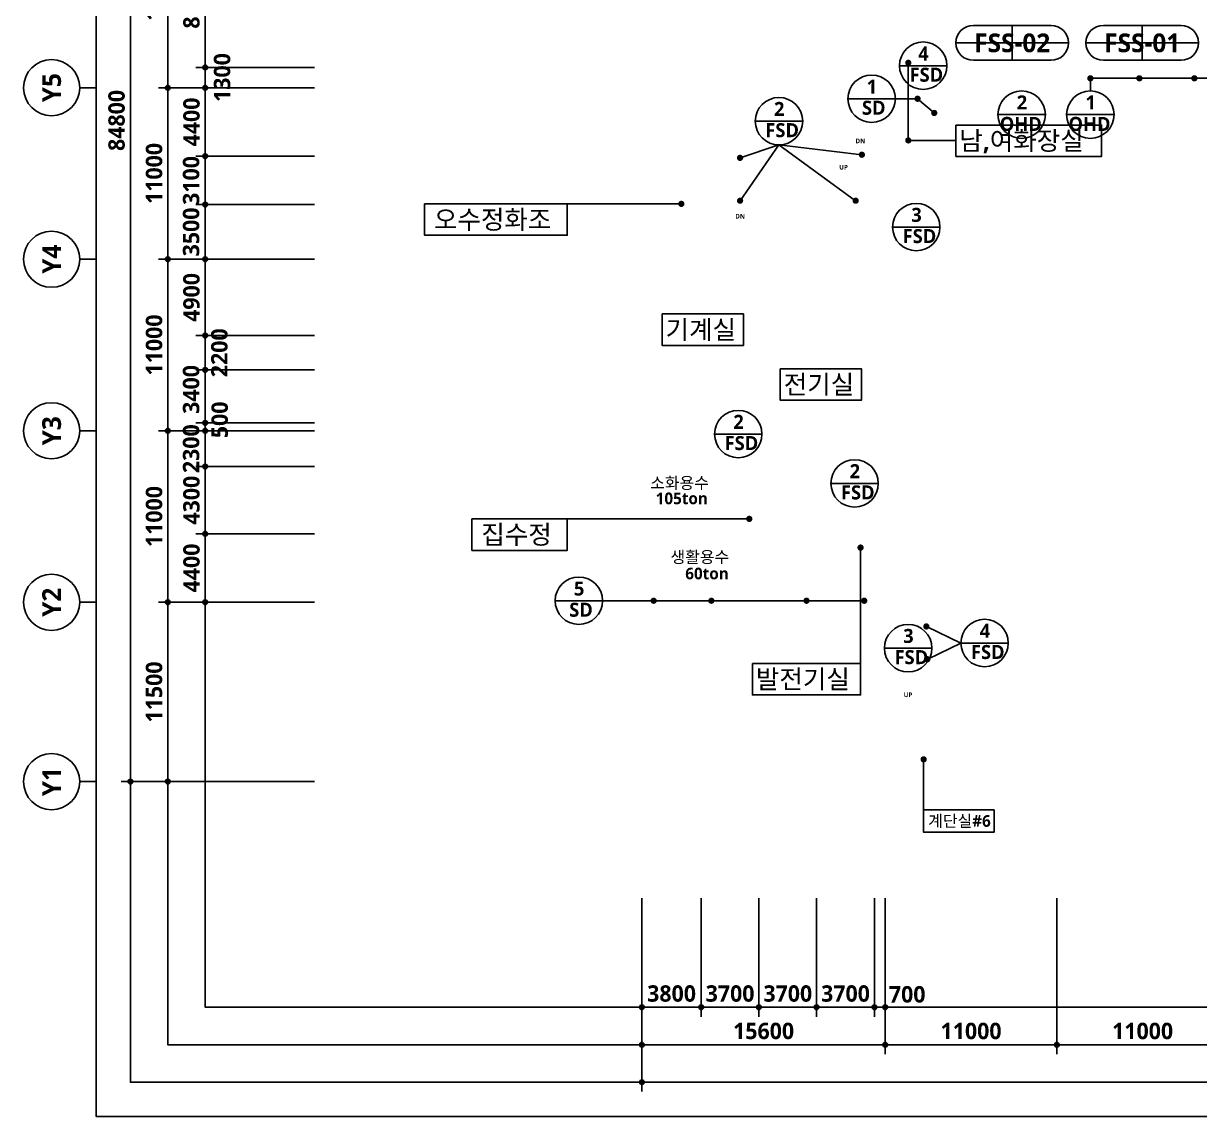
# Model space of a CAD drawing. Header units: millimetres. Extents: x 28132 to 190005487, y 7641 to 455456909.
# Drawn here: x 28132 to 103526, y 36445 to 106531 of the extents above; entities that cross this region are included whole.
import ezdxf
from ezdxf.enums import TextEntityAlignment as Align

# ---------------------------------------------------------------- set-up
doc = ezdxf.new("R2010")
doc.units = ezdxf.units.MM
doc.header["$LTSCALE"] = 400
doc.header["$MEASUREMENT"] = 0
doc.header["$PDSIZE"] = -10
doc.layers.get('0').update_dxf_attribs({"linetype": 'CONTINUOUS'})
doc.layers.get('Defpoints').update_dxf_attribs({"color": 153, "linetype": 'CONTINUOUS'})
for name, color, linetype in [('0_FSD', 1, 'CONTINUOUS'), ('0_FSS', 1, 'CONTINUOUS'), ('0_OHD', 2, 'CONTINUOUS'), ('0_SD', 4, 'CONTINUOUS'), ('A-ANNO-TEXT2', 7, 'CONTINUOUS'), ('SYM', 8, 'CONTINUOUS'), ('X-SEC-종$0$A-ST-AXIS-BUB', 7, 'CONTINUOUS')]:
    doc.layers.add(name, color=color, linetype=linetype)
doc.layers.add('Defpoint', color=161, linetype='CONTINUOUS', plot=False)
doc.styles.add('SHP_신사리', font='NanumGothicBold.ttf')
doc.styles.add('송현플러스-돋움체', font='NanumGothicBold.ttf')
doc.dimstyles.new('SHP 600', dxfattribs={"dimscale": 300, "dimtxt": 3.5, "dimasz": 1, "dimexe": 2, "dimexo": 2, "dimgap": 1, "dimtad": 1, "dimdec": 0, "dimzin": 0, "dimdsep": 46, "dimtxsty": '송현플러스-돋움체', "dimblk": 'DIMDOT', "dimcen": 0.09, "dimclrt": 3, "dimadec": 0, "dimazin": 1, "dimtfac": 1, "dimtdec": 0, "dimtix": 1, "dimtmove": 2, "dimatfit": 0, "dimldrblk": 'DIMDOT', "dimfxl": 1, "dimtfillclr": 3, "dimtolj": 1, "dimtzin": 0, "dimarcsym": 0})

# ---------------------------------------------------------------- blocks, each defined once
blk = doc.blocks.new('DIMDOT')
at = {"color": 0}
blk.add_line((-2, 0), (2, 0), dxfattribs=at)
for radius in [0.5, 0.25]:
    blk.add_circle((0, 0), radius, dxfattribs=at)
blk = doc.blocks.new('*D168')
at = {"color": 0, "lineweight": -2}
for p, q in [((46782, 142716), (34382, 142716)), ((34982, 142416), (34982, 58216)), ((46782, 57916), (34382, 57916))]:
    blk.add_line(p, q, dxfattribs=at)
at = {"layer": 'Defpoints', "color": 0}
for p in [(47382, 142716), (34982, 57916), (47382, 57916)]:
    blk.add_point(p, dxfattribs=at)
at = {"color": 0, "linetype": 'ByBlock', "lineweight": -2, "xscale": 300, "yscale": 300, "zscale": 300}
for p, rotation in [((34982, 142716), 90), ((34982, 57916), 270)]:
    blk.add_blockref('DIMDOT', p, dxfattribs=dict(at, rotation=rotation))
at = {"color": 3, "insert": (34102, 100316), "char_height": 1050, "attachment_point": 5, "rotation": 90, "style": '송현플러스-돋움체'}
blk.add_mtext('\\A1;84800', dxfattribs=at)
blk = doc.blocks.new('*D169')
at = {"color": 0, "lineweight": -2}
for p, q in [((46782, 69416), (36782, 69416)), ((37382, 69116), (37382, 58216)), ((46782, 57916), (36782, 57916))]:
    blk.add_line(p, q, dxfattribs=at)
at = {"layer": 'Defpoints', "color": 0}
for p in [(47382, 69416), (37382, 57916), (47382, 57916)]:
    blk.add_point(p, dxfattribs=at)
at = {"color": 0, "linetype": 'ByBlock', "lineweight": -2, "xscale": 300, "yscale": 300, "zscale": 300}
for p, rotation in [((37382, 69416), 90), ((37382, 57916), 270)]:
    blk.add_blockref('DIMDOT', p, dxfattribs=dict(at, rotation=rotation))
at = {"color": 3, "insert": (36505, 63666), "char_height": 1050, "attachment_point": 5, "rotation": 90, "style": '송현플러스-돋움체'}
blk.add_mtext('\\A1;11500', dxfattribs=at)
blk = doc.blocks.new('*D170')
at = {"color": 0, "lineweight": -2}
for p, q in [((46782, 80416), (36782, 80416)), ((37382, 80116), (37382, 69716)), ((46782, 69416), (36782, 69416))]:
    blk.add_line(p, q, dxfattribs=at)
at = {"layer": 'Defpoints', "color": 0}
for p in [(47382, 80416), (37382, 69416), (47382, 69416)]:
    blk.add_point(p, dxfattribs=at)
at = {"color": 0, "linetype": 'ByBlock', "lineweight": -2, "xscale": 300, "yscale": 300, "zscale": 300}
for p, rotation in [((37382, 80416), 90), ((37382, 69416), 270)]:
    blk.add_blockref('DIMDOT', p, dxfattribs=dict(at, rotation=rotation))
at = {"color": 3, "insert": (36506, 74916), "char_height": 1050, "attachment_point": 5, "rotation": 90, "style": '송현플러스-돋움체'}
blk.add_mtext('\\A1;11000', dxfattribs=at)
blk = doc.blocks.new('*D171')
at = {"color": 0, "lineweight": -2}
for p, q in [((46782, 91416), (36782, 91416)), ((37382, 91116), (37382, 80716)), ((46782, 80416), (36782, 80416))]:
    blk.add_line(p, q, dxfattribs=at)
at = {"layer": 'Defpoints', "color": 0}
for p in [(47382, 91416), (37382, 80416), (47382, 80416)]:
    blk.add_point(p, dxfattribs=at)
at = {"color": 0, "linetype": 'ByBlock', "lineweight": -2, "xscale": 300, "yscale": 300, "zscale": 300}
for p, rotation in [((37382, 91416), 90), ((37382, 80416), 270)]:
    blk.add_blockref('DIMDOT', p, dxfattribs=dict(at, rotation=rotation))
at = {"color": 3, "insert": (36506, 85916), "char_height": 1050, "attachment_point": 5, "rotation": 90, "style": '송현플러스-돋움체'}
blk.add_mtext('\\A1;11000', dxfattribs=at)
blk = doc.blocks.new('*D172')
at = {"color": 0, "lineweight": -2}
for p, q in [((46782, 102416), (36782, 102416)), ((37382, 102116), (37382, 91716)), ((46782, 91416), (36782, 91416))]:
    blk.add_line(p, q, dxfattribs=at)
at = {"layer": 'Defpoints', "color": 0}
for p in [(47382, 102416), (37382, 91416), (47382, 91416)]:
    blk.add_point(p, dxfattribs=at)
at = {"color": 0, "linetype": 'ByBlock', "lineweight": -2, "xscale": 300, "yscale": 300, "zscale": 300}
for p, rotation in [((37382, 102416), 90), ((37382, 91416), 270)]:
    blk.add_blockref('DIMDOT', p, dxfattribs=dict(at, rotation=rotation))
at = {"color": 3, "insert": (36506, 96916), "char_height": 1050, "attachment_point": 5, "rotation": 90, "style": '송현플러스-돋움체'}
blk.add_mtext('\\A1;11000', dxfattribs=at)
blk = doc.blocks.new('*D173')
at = {"color": 0, "lineweight": -2}
for p, q in [((46782, 114916), (36782, 114916)), ((37382, 114616), (37382, 102716)), ((46782, 102416), (36782, 102416))]:
    blk.add_line(p, q, dxfattribs=at)
at = {"layer": 'Defpoints', "color": 0}
for p in [(47382, 114916), (37382, 102416), (47382, 102416)]:
    blk.add_point(p, dxfattribs=at)
at = {"color": 0, "linetype": 'ByBlock', "lineweight": -2, "xscale": 300, "yscale": 300, "zscale": 300}
for p, rotation in [((37382, 114916), 90), ((37382, 102416), 270)]:
    blk.add_blockref('DIMDOT', p, dxfattribs=dict(at, rotation=rotation))
at = {"color": 3, "insert": (36503, 108666), "char_height": 1050, "attachment_point": 5, "rotation": 90, "style": '송현플러스-돋움체'}
blk.add_mtext('\\A1;12500', dxfattribs=at)
blk = doc.blocks.new('*D180')
at = {"color": 0, "lineweight": -2}
for p, q in [((46782, 111816), (39182, 111816)), ((39782, 111516), (39782, 104016)), ((46782, 103716), (39182, 103716))]:
    blk.add_line(p, q, dxfattribs=at)
at = {"layer": 'Defpoints', "color": 0}
for p in [(47382, 111816), (39782, 103716), (47382, 103716)]:
    blk.add_point(p, dxfattribs=at)
at = {"color": 0, "linetype": 'ByBlock', "lineweight": -2, "xscale": 300, "yscale": 300, "zscale": 300}
for p, rotation in [((39782, 111816), 90), ((39782, 103716), 270)]:
    blk.add_blockref('DIMDOT', p, dxfattribs=dict(at, rotation=rotation))
at = {"color": 3, "insert": (38902, 107766), "char_height": 1050, "attachment_point": 5, "rotation": 90, "style": '송현플러스-돋움체'}
blk.add_mtext('\\A1;8100', dxfattribs=at)
blk = doc.blocks.new('*D181')
at = {"color": 0, "lineweight": -2}
for p, q in [((46782, 103716), (39182, 103716)), ((39782, 103416), (39782, 102716)), ((46782, 102416), (39182, 102416))]:
    blk.add_line(p, q, dxfattribs=at)
at = {"layer": 'Defpoints', "color": 0}
for p in [(47382, 103716), (39782, 102416), (47382, 102416)]:
    blk.add_point(p, dxfattribs=at)
at = {"color": 0, "linetype": 'ByBlock', "lineweight": -2, "xscale": 300, "yscale": 300, "zscale": 300}
for p, rotation in [((39782, 103716), 90), ((39782, 102416), 270)]:
    blk.add_blockref('DIMDOT', p, dxfattribs=dict(at, rotation=rotation))
at = {"color": 3, "insert": (40867, 103066), "char_height": 1050, "attachment_point": 5, "rotation": 90, "style": '송현플러스-돋움체'}
blk.add_mtext('\\A1;1300', dxfattribs=at)
blk = doc.blocks.new('*D182')
at = {"color": 0, "lineweight": -2}
for p, q in [((46782, 102416), (39182, 102416)), ((39782, 102116), (39782, 98316)), ((46782, 98016), (39182, 98016))]:
    blk.add_line(p, q, dxfattribs=at)
at = {"layer": 'Defpoints', "color": 0}
for p in [(47382, 102416), (39782, 98016), (47382, 98016)]:
    blk.add_point(p, dxfattribs=at)
at = {"color": 0, "linetype": 'ByBlock', "lineweight": -2, "xscale": 300, "yscale": 300, "zscale": 300}
for p, rotation in [((39782, 102416), 90), ((39782, 98016), 270)]:
    blk.add_blockref('DIMDOT', p, dxfattribs=dict(at, rotation=rotation))
at = {"color": 3, "insert": (38906, 100216), "char_height": 1050, "attachment_point": 5, "rotation": 90, "style": '송현플러스-돋움체'}
blk.add_mtext('\\A1;4400', dxfattribs=at)
blk = doc.blocks.new('*D183')
at = {"color": 0, "lineweight": -2}
for p, q in [((46782, 98016), (39182, 98016)), ((39782, 97716), (39782, 95216)), ((46782, 94916), (39182, 94916))]:
    blk.add_line(p, q, dxfattribs=at)
at = {"layer": 'Defpoints', "color": 0}
for p in [(47382, 98016), (39782, 94916), (47382, 94916)]:
    blk.add_point(p, dxfattribs=at)
at = {"color": 0, "linetype": 'ByBlock', "lineweight": -2, "xscale": 300, "yscale": 300, "zscale": 300}
for p, rotation in [((39782, 98016), 90), ((39782, 94916), 270)]:
    blk.add_blockref('DIMDOT', p, dxfattribs=dict(at, rotation=rotation))
at = {"color": 3, "insert": (38881, 96466), "char_height": 1050, "attachment_point": 5, "rotation": 90, "style": '송현플러스-돋움체'}
blk.add_mtext('\\A1;3100', dxfattribs=at)
blk = doc.blocks.new('*D184')
at = {"color": 0, "lineweight": -2}
for p, q in [((46782, 94916), (39182, 94916)), ((39782, 94616), (39782, 91716)), ((46782, 91416), (39182, 91416))]:
    blk.add_line(p, q, dxfattribs=at)
at = {"layer": 'Defpoints', "color": 0}
for p in [(47382, 94916), (39782, 91416), (47382, 91416)]:
    blk.add_point(p, dxfattribs=at)
at = {"color": 0, "linetype": 'ByBlock', "lineweight": -2, "xscale": 300, "yscale": 300, "zscale": 300}
for p, rotation in [((39782, 94916), 90), ((39782, 91416), 270)]:
    blk.add_blockref('DIMDOT', p, dxfattribs=dict(at, rotation=rotation))
at = {"color": 3, "insert": (38881, 93166), "char_height": 1050, "attachment_point": 5, "rotation": 90, "style": '송현플러스-돋움체'}
blk.add_mtext('\\A1;3500', dxfattribs=at)
blk = doc.blocks.new('*D185')
at = {"color": 0, "lineweight": -2}
for p, q in [((46782, 91416), (39182, 91416)), ((39782, 91116), (39782, 86816)), ((46782, 86516), (39182, 86516))]:
    blk.add_line(p, q, dxfattribs=at)
at = {"layer": 'Defpoints', "color": 0}
for p in [(47382, 91416), (39782, 86516), (47382, 86516)]:
    blk.add_point(p, dxfattribs=at)
at = {"color": 0, "linetype": 'ByBlock', "lineweight": -2, "xscale": 300, "yscale": 300, "zscale": 300}
for p, rotation in [((39782, 91416), 90), ((39782, 86516), 270)]:
    blk.add_blockref('DIMDOT', p, dxfattribs=dict(at, rotation=rotation))
at = {"color": 3, "insert": (38902, 88966), "char_height": 1050, "attachment_point": 5, "rotation": 90, "style": '송현플러스-돋움체'}
blk.add_mtext('\\A1;4900', dxfattribs=at)
blk = doc.blocks.new('*D186')
at = {"color": 0, "lineweight": -2}
for p, q in [((46782, 86516), (39182, 86516)), ((39782, 86216), (39782, 84616)), ((46782, 84316), (39182, 84316))]:
    blk.add_line(p, q, dxfattribs=at)
at = {"layer": 'Defpoints', "color": 0}
for p in [(47382, 86516), (39782, 84316), (47382, 84316)]:
    blk.add_point(p, dxfattribs=at)
at = {"color": 0, "linetype": 'ByBlock', "lineweight": -2, "xscale": 300, "yscale": 300, "zscale": 300}
for p, rotation in [((39782, 86516), 90), ((39782, 84316), 270)]:
    blk.add_blockref('DIMDOT', p, dxfattribs=dict(at, rotation=rotation))
at = {"color": 3, "insert": (40692, 85416), "char_height": 1050, "attachment_point": 5, "rotation": 90, "style": '송현플러스-돋움체'}
blk.add_mtext('\\A1;2200', dxfattribs=at)
blk = doc.blocks.new('*D187')
at = {"color": 0, "lineweight": -2}
for p, q in [((46782, 84316), (39182, 84316)), ((39782, 84016), (39782, 81216)), ((46782, 80916), (39182, 80916))]:
    blk.add_line(p, q, dxfattribs=at)
at = {"layer": 'Defpoints', "color": 0}
for p in [(47382, 84316), (39782, 80916), (47382, 80916)]:
    blk.add_point(p, dxfattribs=at)
at = {"color": 0, "linetype": 'ByBlock', "lineweight": -2, "xscale": 300, "yscale": 300, "zscale": 300}
for p, rotation in [((39782, 84316), 90), ((39782, 80916), 270)]:
    blk.add_blockref('DIMDOT', p, dxfattribs=dict(at, rotation=rotation))
at = {"color": 3, "insert": (38881, 83066), "char_height": 1050, "attachment_point": 5, "rotation": 90, "style": '송현플러스-돋움체'}
blk.add_mtext('\\A1;3400', dxfattribs=at)
blk = doc.blocks.new('*D188')
at = {"color": 0, "lineweight": -2}
for p, q in [((39782, 81216), (39782, 81516)), ((46782, 80916), (39182, 80916)), ((39782, 80916), (39782, 80416)), ((46782, 80416), (39182, 80416)), ((39782, 80116), (39782, 79816))]:
    blk.add_line(p, q, dxfattribs=at)
at = {"layer": 'Defpoints', "color": 0}
for p in [(47382, 80916), (39782, 80416), (47382, 80416)]:
    blk.add_point(p, dxfattribs=at)
at = {"color": 0, "linetype": 'ByBlock', "lineweight": -2, "xscale": 300, "yscale": 300, "zscale": 300}
for p, rotation in [((39782, 80916), 270), ((39782, 80416), 90)]:
    blk.add_blockref('DIMDOT', p, dxfattribs=dict(at, rotation=rotation))
at = {"color": 3, "insert": (40713, 81116), "char_height": 1050, "attachment_point": 5, "rotation": 90, "style": '송현플러스-돋움체'}
blk.add_mtext('\\A1;500', dxfattribs=at)
blk = doc.blocks.new('*D189')
at = {"color": 0, "lineweight": -2}
for p, q in [((46782, 80416), (39182, 80416)), ((39782, 80116), (39782, 78416)), ((46782, 78116), (39182, 78116))]:
    blk.add_line(p, q, dxfattribs=at)
at = {"layer": 'Defpoints', "color": 0}
for p in [(47382, 80416), (39782, 78116), (47382, 78116)]:
    blk.add_point(p, dxfattribs=at)
at = {"color": 0, "linetype": 'ByBlock', "lineweight": -2, "xscale": 300, "yscale": 300, "zscale": 300}
for p, rotation in [((39782, 80416), 90), ((39782, 78116), 270)]:
    blk.add_blockref('DIMDOT', p, dxfattribs=dict(at, rotation=rotation))
at = {"color": 3, "insert": (38881, 79266), "char_height": 1050, "attachment_point": 5, "rotation": 90, "style": '송현플러스-돋움체'}
blk.add_mtext('\\A1;2300', dxfattribs=at)
blk = doc.blocks.new('*D190')
at = {"color": 0, "lineweight": -2}
for p, q in [((46782, 78116), (39182, 78116)), ((39782, 77816), (39782, 74116)), ((46782, 73816), (39182, 73816))]:
    blk.add_line(p, q, dxfattribs=at)
at = {"layer": 'Defpoints', "color": 0}
for p in [(47382, 78116), (39782, 73816), (47382, 73816)]:
    blk.add_point(p, dxfattribs=at)
at = {"color": 0, "linetype": 'ByBlock', "lineweight": -2, "xscale": 300, "yscale": 300, "zscale": 300}
for p, rotation in [((39782, 78116), 90), ((39782, 73816), 270)]:
    blk.add_blockref('DIMDOT', p, dxfattribs=dict(at, rotation=rotation))
at = {"color": 3, "insert": (38902, 75966), "char_height": 1050, "attachment_point": 5, "rotation": 90, "style": '송현플러스-돋움체'}
blk.add_mtext('\\A1;4300', dxfattribs=at)
blk = doc.blocks.new('X-SEC-종$0$A-ST-AXIS-BUB-1')
at = {"layer": 'X-SEC-종$0$A-ST-AXIS-BUB'}
blk.add_line((0, 350), (0, 0), dxfattribs=at)
blk.add_circle((0, 950), 600, dxfattribs=at)
blk = doc.blocks.new('*D214')
at = {"color": 0, "lineweight": -2}
for p, q in [((46782, 73816), (39182, 73816)), ((39782, 73516), (39782, 69716)), ((46782, 69416), (39182, 69416))]:
    blk.add_line(p, q, dxfattribs=at)
at = {"layer": 'Defpoints', "color": 0}
for p in [(47382, 73816), (39782, 69416), (47382, 69416)]:
    blk.add_point(p, dxfattribs=at)
at = {"color": 0, "linetype": 'ByBlock', "lineweight": -2, "xscale": 300, "yscale": 300, "zscale": 300}
for p, rotation in [((39782, 73816), 90), ((39782, 69416), 270)]:
    blk.add_blockref('DIMDOT', p, dxfattribs=dict(at, rotation=rotation))
at = {"color": 3, "insert": (38906, 71616), "char_height": 1050, "attachment_point": 5, "rotation": 90, "style": '송현플러스-돋움체'}
blk.add_mtext('\\A1;4400', dxfattribs=at)
blk = doc.blocks.new('*D225')
at = {"color": 0, "lineweight": -2}
for p, q in [((67782, 50445), (67782, 40445)), ((83382, 50445), (83382, 40445)), ((68082, 41045), (83082, 41045))]:
    blk.add_line(p, q, dxfattribs=at)
at = {"layer": 'Defpoints', "color": 0}
for p in [(67782, 51045), (83382, 51045), (83382, 41045)]:
    blk.add_point(p, dxfattribs=at)
at = {"color": 0, "linetype": 'ByBlock', "lineweight": -2, "xscale": 300, "yscale": 300, "zscale": 300, "rotation": 180}
blk.add_blockref('DIMDOT', (67782, 41045), dxfattribs=at)
at = {"color": 0, "linetype": 'ByBlock', "lineweight": -2, "xscale": 300, "yscale": 300, "zscale": 300}
blk.add_blockref('DIMDOT', (83382, 41045), dxfattribs=at)
at = {"color": 3, "insert": (75582, 41924), "char_height": 1050, "attachment_point": 5, "style": '송현플러스-돋움체'}
blk.add_mtext('\\A1;15600', dxfattribs=at)
blk = doc.blocks.new('*D226')
at = {"color": 0, "lineweight": -2}
for p, q in [((67782, 50445), (67782, 42845)), ((71582, 50445), (71582, 42845)), ((67482, 43445), (67182, 43445)), ((67782, 43445), (71582, 43445)), ((71882, 43445), (72182, 43445))]:
    blk.add_line(p, q, dxfattribs=at)
at = {"layer": 'Defpoints', "color": 0}
for p in [(67782, 51045), (71582, 51045), (71582, 43445)]:
    blk.add_point(p, dxfattribs=at)
at = {"color": 0, "linetype": 'ByBlock', "lineweight": -2, "xscale": 300, "yscale": 300, "zscale": 300}
blk.add_blockref('DIMDOT', (67782, 43445), dxfattribs=at)
at = {"color": 0, "linetype": 'ByBlock', "lineweight": -2, "xscale": 300, "yscale": 300, "zscale": 300, "rotation": 180}
blk.add_blockref('DIMDOT', (71582, 43445), dxfattribs=at)
at = {"color": 3, "insert": (69682, 44324), "char_height": 1050, "attachment_point": 5, "style": '송현플러스-돋움체'}
blk.add_mtext('\\A1;3800', dxfattribs=at)
blk = doc.blocks.new('*D227')
at = {"color": 0, "lineweight": -2}
for p, q in [((71582, 50445), (71582, 42845)), ((75282, 50445), (75282, 42845)), ((71282, 43445), (70982, 43445)), ((71582, 43445), (75282, 43445)), ((75582, 43445), (75882, 43445))]:
    blk.add_line(p, q, dxfattribs=at)
at = {"layer": 'Defpoints', "color": 0}
for p in [(71582, 51045), (75282, 51045), (75282, 43445)]:
    blk.add_point(p, dxfattribs=at)
at = {"color": 0, "linetype": 'ByBlock', "lineweight": -2, "xscale": 300, "yscale": 300, "zscale": 300}
blk.add_blockref('DIMDOT', (71582, 43445), dxfattribs=at)
at = {"color": 0, "linetype": 'ByBlock', "lineweight": -2, "xscale": 300, "yscale": 300, "zscale": 300, "rotation": 180}
blk.add_blockref('DIMDOT', (75282, 43445), dxfattribs=at)
at = {"color": 3, "insert": (73432, 44324), "char_height": 1050, "attachment_point": 5, "style": '송현플러스-돋움체'}
blk.add_mtext('\\A1;3700', dxfattribs=at)
blk = doc.blocks.new('*D228')
at = {"color": 0, "lineweight": -2}
for p, q in [((75282, 50445), (75282, 42845)), ((78982, 50445), (78982, 42845)), ((74982, 43445), (74682, 43445)), ((75282, 43445), (78982, 43445)), ((79282, 43445), (79582, 43445))]:
    blk.add_line(p, q, dxfattribs=at)
at = {"layer": 'Defpoints', "color": 0}
for p in [(75282, 51045), (78982, 51045), (78982, 43445)]:
    blk.add_point(p, dxfattribs=at)
at = {"color": 0, "linetype": 'ByBlock', "lineweight": -2, "xscale": 300, "yscale": 300, "zscale": 300}
blk.add_blockref('DIMDOT', (75282, 43445), dxfattribs=at)
at = {"color": 0, "linetype": 'ByBlock', "lineweight": -2, "xscale": 300, "yscale": 300, "zscale": 300, "rotation": 180}
blk.add_blockref('DIMDOT', (78982, 43445), dxfattribs=at)
at = {"color": 3, "insert": (77132, 44324), "char_height": 1050, "attachment_point": 5, "style": '송현플러스-돋움체'}
blk.add_mtext('\\A1;3700', dxfattribs=at)
blk = doc.blocks.new('*D229')
at = {"color": 0, "lineweight": -2}
for p, q in [((78982, 50445), (78982, 42845)), ((82682, 50445), (82682, 42845)), ((78682, 43445), (78382, 43445)), ((78982, 43445), (82682, 43445)), ((82982, 43445), (83282, 43445))]:
    blk.add_line(p, q, dxfattribs=at)
at = {"layer": 'Defpoints', "color": 0}
for p in [(78982, 51045), (82682, 51045), (82682, 43445)]:
    blk.add_point(p, dxfattribs=at)
at = {"color": 0, "linetype": 'ByBlock', "lineweight": -2, "xscale": 300, "yscale": 300, "zscale": 300}
blk.add_blockref('DIMDOT', (78982, 43445), dxfattribs=at)
at = {"color": 0, "linetype": 'ByBlock', "lineweight": -2, "xscale": 300, "yscale": 300, "zscale": 300, "rotation": 180}
blk.add_blockref('DIMDOT', (82682, 43445), dxfattribs=at)
at = {"color": 3, "insert": (80832, 44324), "char_height": 1050, "attachment_point": 5, "style": '송현플러스-돋움체'}
blk.add_mtext('\\A1;3700', dxfattribs=at)
blk = doc.blocks.new('*D230')
at = {"color": 0, "lineweight": -2}
for p, q in [((82682, 50445), (82682, 42845)), ((83382, 50445), (83382, 42845)), ((82382, 43445), (82082, 43445)), ((82682, 43445), (83382, 43445)), ((83682, 43445), (83982, 43445))]:
    blk.add_line(p, q, dxfattribs=at)
at = {"layer": 'Defpoints', "color": 0}
for p in [(82682, 51045), (83382, 51045), (83382, 43445)]:
    blk.add_point(p, dxfattribs=at)
at = {"color": 0, "linetype": 'ByBlock', "lineweight": -2, "xscale": 300, "yscale": 300, "zscale": 300}
blk.add_blockref('DIMDOT', (82682, 43445), dxfattribs=at)
at = {"color": 0, "linetype": 'ByBlock', "lineweight": -2, "xscale": 300, "yscale": 300, "zscale": 300, "rotation": 180}
blk.add_blockref('DIMDOT', (83382, 43445), dxfattribs=at)
at = {"color": 3, "insert": (84788, 44271), "char_height": 1050, "attachment_point": 5, "style": '송현플러스-돋움체'}
blk.add_mtext('\\A1;700', dxfattribs=at)
blk = doc.blocks.new('*D231')
at = {"color": 0, "lineweight": -2}
for p, q in [((83382, 50445), (83382, 40445)), ((94382, 50445), (94382, 40445)), ((83682, 41045), (94082, 41045))]:
    blk.add_line(p, q, dxfattribs=at)
at = {"layer": 'Defpoints', "color": 0}
for p in [(83382, 51045), (94382, 51045), (94382, 41045)]:
    blk.add_point(p, dxfattribs=at)
at = {"color": 0, "linetype": 'ByBlock', "lineweight": -2, "xscale": 300, "yscale": 300, "zscale": 300, "rotation": 180}
blk.add_blockref('DIMDOT', (83382, 41045), dxfattribs=at)
at = {"color": 0, "linetype": 'ByBlock', "lineweight": -2, "xscale": 300, "yscale": 300, "zscale": 300}
blk.add_blockref('DIMDOT', (94382, 41045), dxfattribs=at)
at = {"color": 3, "insert": (88882, 41921), "char_height": 1050, "attachment_point": 5, "style": '송현플러스-돋움체'}
blk.add_mtext('\\A1;11000', dxfattribs=at)
blk = doc.blocks.new('*D232')
at = {"color": 0, "lineweight": -2}
for p, q in [((94382, 50445), (94382, 40445)), ((105382, 50445), (105382, 40445)), ((94682, 41045), (105082, 41045))]:
    blk.add_line(p, q, dxfattribs=at)
at = {"layer": 'Defpoints', "color": 0}
for p in [(94382, 51045), (105382, 51045), (105382, 41045)]:
    blk.add_point(p, dxfattribs=at)
at = {"color": 0, "linetype": 'ByBlock', "lineweight": -2, "xscale": 300, "yscale": 300, "zscale": 300, "rotation": 180}
blk.add_blockref('DIMDOT', (94382, 41045), dxfattribs=at)
at = {"color": 0, "linetype": 'ByBlock', "lineweight": -2, "xscale": 300, "yscale": 300, "zscale": 300}
blk.add_blockref('DIMDOT', (105382, 41045), dxfattribs=at)
at = {"color": 3, "insert": (99882, 41921), "char_height": 1050, "attachment_point": 5, "style": '송현플러스-돋움체'}
blk.add_mtext('\\A1;11000', dxfattribs=at)
blk = doc.blocks.new('*D242')
at = {"color": 0, "lineweight": -2}
for p, q in [((67782, 50445), (67782, 38045)), ((182382, 50445), (182382, 38045)), ((68082, 38645), (182082, 38645))]:
    blk.add_line(p, q, dxfattribs=at)
at = {"layer": 'Defpoints', "color": 0}
for p in [(67782, 51045), (182382, 51045), (182382, 38645)]:
    blk.add_point(p, dxfattribs=at)
at = {"color": 0, "linetype": 'ByBlock', "lineweight": -2, "xscale": 300, "yscale": 300, "zscale": 300, "rotation": 180}
blk.add_blockref('DIMDOT', (67782, 38645), dxfattribs=at)
at = {"color": 0, "linetype": 'ByBlock', "lineweight": -2, "xscale": 300, "yscale": 300, "zscale": 300}
blk.add_blockref('DIMDOT', (182382, 38645), dxfattribs=at)
at = {"color": 3, "insert": (125082, 39524), "char_height": 1050, "attachment_point": 5, "style": '송현플러스-돋움체'}
blk.add_mtext('\\A1;114600', dxfattribs=at)
blk = doc.blocks.new('G$CD5972F42')
at = {"layer": '0_FSS'}
for p, q in [((1120, 2240, 0), (6108, 2240, 0)), ((1120, 0, 0), (6108, 0, 0))]:
    blk.add_line(p, q, dxfattribs=at)
for centre, start, end in [((1120, 1120, 0), 90, 270), ((6108, 1120, 0), 270, 90)]:
    blk.add_arc(centre, 1120, start, end, dxfattribs=at)
at = {"layer": 'Defpoints'}
for p, q in [((3614, 2240, 0), (3614, 0, 0)), ((0, 1120, 0), (7228, 1120, 0))]:
    blk.add_line(p, q, dxfattribs=at)

msp = doc.modelspace()

# ---------------------------------------------------------------- linework, layer by layer
at = {"const_width": 200}
for points in [[(96430.4, 103016.3, 1), (96630.4, 103016.3, 1)], [(99571.7, 103016.3, 1), (99771.7, 103016.3, 1)], [(103099, 103016.3, 1), (103299, 103016.3, 1)], [(85351.8, 101706.3, 1), (85551.8, 101706.3, 1)], [(86421.8, 100796.3, 1), (86621.8, 100796.3, 1)], [(73971.8, 97916.3, 1), (74171.8, 97916.3, 1)], [(81781.8, 98116.3, 1), (81981.8, 98116.3, 1)], [(73971.8, 95168.3, 1), (74171.8, 95168.3, 1)], [(81381.8, 95168.3, 1), (81581.8, 95168.3, 1)], [(68431.8, 69516.3, 1), (68631.8, 69516.3, 1)], [(72131.8, 69516.3, 1), (72331.8, 69516.3, 1)], [(78231.8, 69516.3, 1), (78431.8, 69516.3, 1)], [(81931.8, 69516.3, 1), (82131.8, 69516.3, 1)], [(85916.8, 67866.3, 1), (86116.8, 67866.3, 1)], [(85981.8, 65766.3, 1), (86181.8, 65766.3, 1)]]:
    msp.add_lwpolyline(points, format="xyb", close=True, dxfattribs=at)
for points in [[(169186.1, 103016.3), (96530.4, 103016.3)], [(96530.4, 103016.3), (96530.4, 102209.1)], [(86521.8, 100796.3), (85451.8, 101706.3), (84027.7, 101706.3)], [(74071.8, 95168.3), (76565.2, 98746.7), (81481.8, 95168.3)], [(76565.2, 98746.7), (74071.8, 97916.3)], [(81881.8, 98116.3), (76565.2, 98746.7)], [(82031.8, 69516.3), (65258.1, 69516.3)], [(86116.8, 65766.3), (88228.2, 66805.4), (86016.8, 67866.3)]]:
    msp.add_lwpolyline(points)
at = {"layer": '0_FSD'}
for p, q in [((84291.8, 103824.9), (87333.1, 103824.9)), ((75044.5, 100267.3), (78085.8, 100267.3)), ((83847.9, 93476.8), (86889.2, 93476.8)), ((72434.4, 80203), (75475.7, 80203)), ((79893.5, 77039.9), (82934.8, 77039.9)), ((83327.9, 66475.6), (86369.2, 66475.6)), ((88228.2, 66805.4), (91269.5, 66805.4))]:
    msp.add_line(p, q, dxfattribs=at)
for centre in [(85812.5, 103824.9), (76565.2, 100267.3), (85368.5, 93476.8), (73955, 80203), (81414.1, 77039.9), (84848.5, 66475.6), (89748.8, 66805.4)]:
    msp.add_circle(centre, 1520.7, dxfattribs=at)
at = {"layer": '0_OHD'}
for p, q in [((90604.5, 100688.5), (93645.8, 100688.5)), ((95009.8, 100688.5), (98051.1, 100688.5))]:
    msp.add_line(p, q, dxfattribs=at)
for centre in [(92125.2, 100688.5), (96530.4, 100688.5)]:
    msp.add_circle(centre, 1520.7, dxfattribs=at)
at = {"layer": '0_SD'}
for p, q in [((80986.4, 101706.3), (84027.7, 101706.3)), ((62216.8, 69516.3), (65258.1, 69516.3))]:
    msp.add_line(p, q, dxfattribs=at)
for centre in [(82507.1, 101706.3), (63737.4, 69516.3)]:
    msp.add_circle(centre, 1520.7, dxfattribs=at)
at = {"layer": 'Defpoint'}
for points in [[(203981.8, 36444.9), (32781.8, 36444.9), (32781.8, 165016.3), (203981.8, 165016.3)], [(201781.8, 38644.9), (34981.8, 38644.9), (34981.8, 162816.3), (201781.8, 162816.3)], [(199381.8, 41044.9), (37381.8, 41044.9), (37381.8, 160416.3), (199381.8, 160416.3)], [(196981.8, 43444.9), (39781.8, 43444.9), (39781.8, 158016.3), (196981.8, 158016.3)]]:
    msp.add_lwpolyline(points, close=True, dxfattribs=at)
at = {"layer": 'SYM', "const_width": 200}
for points in [[(84757.8, 104009.9, 1), (84957.8, 104009.9, 1)], [(84757.8, 99035.3, 1), (84957.8, 99035.3, 1)], [(70206.8, 94966.3, 1), (70406.8, 94966.3, 1)], [(74562.8, 74765.1, 1), (74762.8, 74765.1, 1)], [(81696.2, 72926, 1), (81896.2, 72926, 1)], [(85742.8, 59345.3, 1), (85942.8, 59345.3, 1)]]:
    msp.add_lwpolyline(points, format="xyb", close=True, dxfattribs=at)
at = {"layer": 'SYM'}
for points in [[(84857.8, 104009.9), (84857.8, 99035.3), (87905.7, 99035.3)], [(70306.8, 94966.3), (62987, 94966.3)], [(74662.8, 74765.1), (62987, 74765.1)], [(81796.2, 72926), (81796.2, 65497.1)], [(85842.8, 59345.3), (85842.8, 54670.3)]]:
    msp.add_lwpolyline(points, dxfattribs=at)
for points in [[(87905.7, 100022), (97254.2, 100022), (97254.2, 98003.8), (87905.7, 98003.8)], [(53840.4, 94966.3), (62987, 94966.3), (62987, 92948.2), (53840.4, 92948.2)], [(69073.5, 87904), (74282.1, 87904), (74282.1, 85885.8), (69073.5, 85885.8)], [(76648.3, 84394.1), (81856.9, 84394.1), (81856.9, 82376), (76648.3, 82376)], [(56878.9, 74765.1), (62987, 74765.1), (62987, 72746.9), (56878.9, 72746.9)], [(74862.6, 65497.1), (81796.2, 65497.1), (81796.2, 63478.9), (74862.6, 63478.9)], [(85842.8, 56100.3), (90352.8, 56100.3), (90352.8, 54670.3), (85842.8, 54670.3)]]:
    msp.add_lwpolyline(points, close=True, dxfattribs=at)

# ---------------------------------------------------------------- block references
for p in [(87908.1, 104170.8), (96242.6, 104170.8)]:
    msp.add_blockref('G$CD5972F42', p)
at = {"layer": 'X-SEC-종$0$A-ST-AXIS-BUB', "xscale": 3, "yscale": 3, "zscale": 3, "rotation": 90}
for p in [(32781.8, 102416.3), (32781.8, 91416.3), (32781.8, 80416.3), (32781.8, 69416.3), (32781.8, 57916.3)]:
    msp.add_blockref('X-SEC-종$0$A-ST-AXIS-BUB-1', p, dxfattribs=at)

# ---------------------------------------------------------------- texts
at = {"layer": '0_FSD', "style": '송현플러스-돋움체'}
for s, p in [('4', (85495.3, 104158.4)), ('FSD', (84938.8, 102798.4)), ('2', (76248, 100600.8)), ('FSD', (75691.5, 99240.8)), ('3', (85051.3, 93810.2)), ('FSD', (84494.8, 92450.2)), ('2', (73637.8, 80536.4)), ('FSD', (73081.3, 79176.5)), ('2', (81096.9, 77373.4)), ('FSD', (80540.4, 76013.4)), ('4', (89431.6, 67138.8)), ('3', (84531.3, 66809)), ('FSD', (83974.8, 65449)), ('FSD', (88875.1, 65778.8))]:
    msp.add_text(s, height=900, dxfattribs=at).set_placement(p)
at = {"layer": '0_FSS', "style": 'SHP_신사리'}
for s, p in [('FSS-02', (91522.3, 105290.8)), ('FSS-01', (99856.8, 105290.8))]:
    msp.add_text(s, height=1200, dxfattribs=at).set_placement(p, align=Align.MIDDLE_CENTER)
at = {"layer": '0_OHD', "style": '송현플러스-돋움체'}
for s, p in [('2', (91808, 101021.9)), ('1', (96213.2, 101021.9)), ('OHD', (90721, 99639.8)), ('OHD', (95126.2, 99639.8))]:
    msp.add_text(s, height=900, dxfattribs=at).set_placement(p)
at = {"layer": '0_SD', "style": '송현플러스-돋움체'}
for s, p in [('1', (82189.9, 102039.8)), ('SD', (81888, 100679.8)), ('5', (63420.2, 69849.8)), ('SD', (63118.4, 68489.8))]:
    msp.add_text(s, height=900, dxfattribs=at).set_placement(p)
at = {"layer": 'A-ANNO-TEXT2', "style": '송현플러스-돋움체'}
for s, height, p in [('남,여화장실', 1200, (88129.8, 98416.1)), ('DN', 300, (81476, 98851.2)), ('UP', 300, (80430, 97164.6)), ('오수정화조', 1200, (54444.9, 93360.5)), ('DN', 300, (73765.3, 94021)), ('기계실', 1200, (69297.6, 86298.1)), ('전기실', 1200, (76872.5, 82788.3)), ('소화용수', 750, (68307.9, 76694)), ('105ton', 750, (68661.2, 75705.1)), ('집수정', 1200, (57483.4, 73159.3)), ('생활용수', 750, (69610.8, 71942.7)), ('60ton', 750, (70558.8, 70888)), ('발전기실', 1200, (75086.8, 63891.2)), ('UP', 300, (84560.1, 63336.1)), ('계단실#6', 750, (86131.6, 55020.1))]:
    msp.add_text(s, height=height, dxfattribs=at).set_placement(p)
at = {"layer": 'X-SEC-종$0$A-ST-AXIS-BUB', "style": '송현플러스-돋움체'}
for s, p in [('Y5', (29931.8, 102416.3)), ('Y4', (29931.8, 91416.3)), ('Y3', (29931.8, 80416.3)), ('Y2', (29931.8, 69416.3)), ('Y1', (29931.8, 57916.3))]:
    msp.add_text(s, height=1200, rotation=90, dxfattribs=at).set_placement(p, align=Align.MIDDLE_CENTER)

# ---------------------------------------------------------------- dimensions: what is measured, and where the dimension line sits
for base, p1, p2, angle, picture, middle in [((34981.8, 57916.3), (47381.8, 142716.3), (47381.8, 57916.3), 90, '*D168', (34102.4, 100316.3)), ((37381.8, 102416.3), (47381.8, 114916.3), (47381.8, 102416.3), 90, '*D173', (36503.1, 108666.3)), ((39781.8, 103716.3), (47381.8, 111816.3), (47381.8, 103716.3), 90, '*D180', (38902.4, 107766.3)), ((37381.8, 91416.3), (47381.8, 102416.3), (47381.8, 91416.3), 90, '*D172', (36506.1, 96916.3)), ((39781.8, 98016.3), (47381.8, 102416.3), (47381.8, 98016.3), 90, '*D182', (38906.1, 100216.3)), ((37381.8, 80416.3), (47381.8, 91416.3), (47381.8, 80416.3), 90, '*D171', (36506.1, 85916.3)), ((39781.8, 86516.3), (47381.8, 91416.3), (47381.8, 86516.3), 90, '*D185', (38902.4, 88966.3)), ((37381.8, 69416.3), (47381.8, 80416.3), (47381.8, 69416.3), 90, '*D170', (36506.1, 74916.3)), ((39781.8, 73816.3), (47381.8, 78116.3), (47381.8, 73816.3), 90, '*D190', (38902.4, 75966.3)), ((39781.8, 69416.3), (47381.8, 73816.3), (47381.8, 69416.3), 90, '*D214', (38906.1, 71616.3)), ((37381.8, 57916.3), (47381.8, 69416.3), (47381.8, 57916.3), 90, '*D169', (36504.6, 63666.3)), ((83381.8, 41044.9), (67781.8, 51044.9), (83381.8, 51044.9), 180, '*D225', (75581.8, 41924.3)), ((71581.8, 43444.9), (67781.8, 51044.9), (71581.8, 51044.9), 180, '*D226', (69681.8, 44324.3)), ((182381.8, 38644.9), (67781.8, 51044.9), (182381.8, 51044.9), 180, '*D242', (125081.8, 39524.3)), ((75281.8, 43444.9), (71581.8, 51044.9), (75281.8, 51044.9), 180, '*D227', (73431.8, 44324.3)), ((78981.8, 43444.9), (75281.8, 51044.9), (78981.8, 51044.9), 180, '*D228', (77131.8, 44324.3)), ((82681.8, 43444.9), (78981.8, 51044.9), (82681.8, 51044.9), 180, '*D229', (80831.8, 44324.3)), ((94381.8, 41044.9), (83381.8, 51044.9), (94381.8, 51044.9), 180, '*D231', (88881.8, 41920.6)), ((105381.8, 41044.9), (94381.8, 51044.9), (105381.8, 51044.9), 180, '*D232', (99881.8, 41920.6))]:
    dim = msp.add_linear_dim(base=base, p1=p1, p2=p2, angle=angle, dimstyle='SHP 600')
    dim.commit()
    dim.dimension.update_dxf_attribs({"geometry": picture, "text_midpoint": middle})
for base, p1, p2, angle, picture, middle in [((39781.8, 102416.3), (47381.8, 103716.3), (47381.8, 102416.3), 90, '*D181', (40866.7, 103066.3)), ((39781.8, 94916.3), (47381.8, 98016.3), (47381.8, 94916.3), 90, '*D183', (38881.2, 96466.3)), ((39781.8, 91416.3), (47381.8, 94916.3), (47381.8, 91416.3), 90, '*D184', (38881.2, 93166.3)), ((39781.8, 84316.3), (47381.8, 86516.3), (47381.8, 84316.3), 90, '*D186', (40692.3, 85416.3)), ((39781.8, 80916.3), (47381.8, 84316.3), (47381.8, 80916.3), 90, '*D187', (38881.2, 83066.3)), ((39781.8, 80416.3), (47381.8, 80916.3), (47381.8, 80416.3), 90, '*D188', (40713.1, 81116.3)), ((39781.8, 78116.3), (47381.8, 80416.3), (47381.8, 78116.3), 90, '*D189', (38881.2, 79266.3)), ((83381.8, 43444.9), (82681.8, 51044.9), (83381.8, 51044.9), 180, '*D230', (84788.3, 44270.6))]:
    dim = msp.add_linear_dim(base=base, p1=p1, p2=p2, angle=angle, dimstyle='SHP 600')
    dim.commit()
    dim.dimension.update_dxf_attribs({"geometry": picture, "text_midpoint": middle, "dimtype": 160})

doc.saveas('drawing.dxf')
